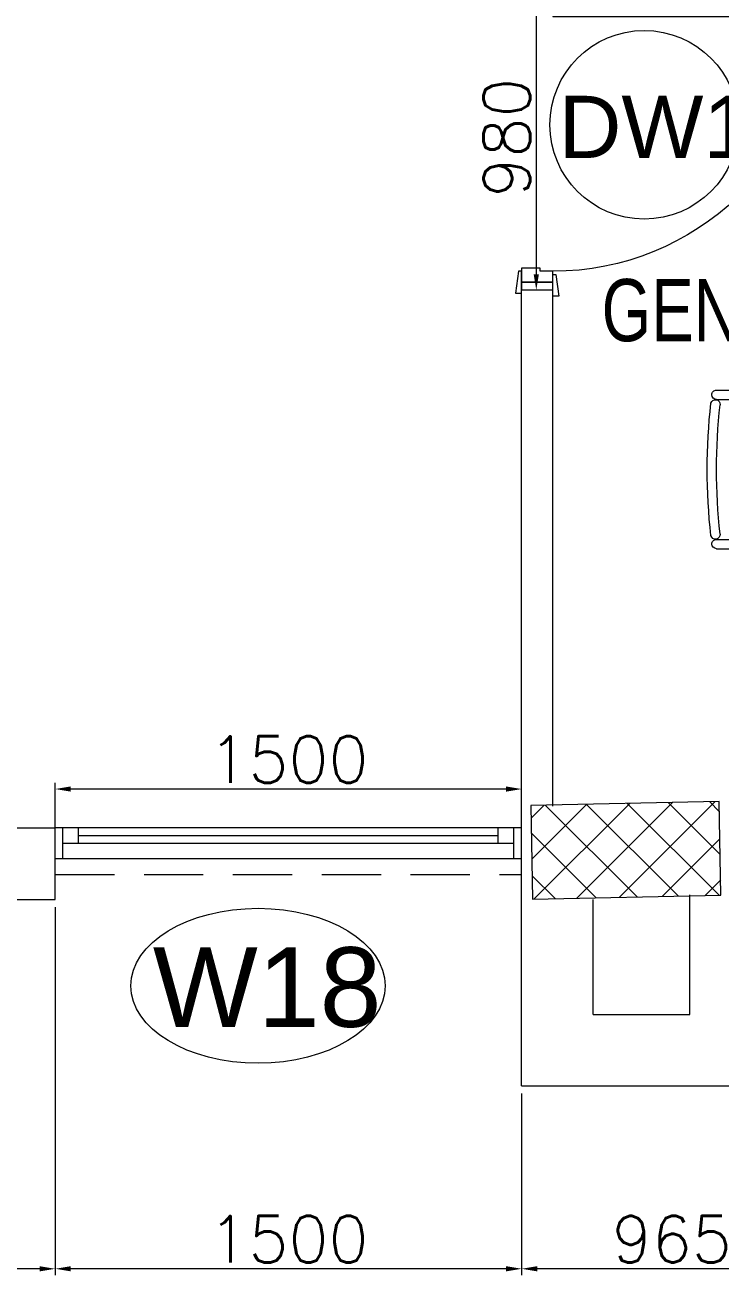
# Model space of a CAD drawing. Header units: millimetres. Extents: x -2143172 to 5255, y -610845 to 279739.
# Drawn here: x -1163761 to -1161523, y -595826 to -591806 of the extents above; entities that cross this region are included whole.
import ezdxf

# ---------------------------------------------------------------- set-up
doc = ezdxf.new("R2010")
doc.units = ezdxf.units.MM
doc.header["$LTSCALE"] = 30
doc.linetypes.add('HIDDEN', pattern=[9.525, 6.35, -3.175])
doc.linetypes.add('HIDDEN2', pattern=[0.1875, 0.125, -0.0625])
doc.layers.get('0').update_dxf_attribs({"lineweight": 5})
doc.layers.get('Defpoints').update_dxf_attribs({"lineweight": 5})
for name, color, linetype, lineweight in [('72_EGR_BASE_TEXT', 7, 'Continuous', 5), ('Al Window tag', 5, 'Continuous', 5), ('Aluminum', 7, 'Continuous', 5), ('C-HYDR-CTCH', 6, 'Continuous', 5), ('dims.', 152, 'Continuous', 5), ('DTAG', 20, 'Continuous', 9), ('Hatch', 252, 'Continuous', 5), ('LOADING', 163, 'Continuous', 5), ('Proj', 7, 'HIDDEN2', 5), ('Structure', 20, 'Continuous', 5), ('Walls', 32, 'Continuous', 5)]:
    doc.layers.add(name, color=color, linetype=linetype, lineweight=lineweight)
doc.layers.add('Wooden Joinery', color=7, linetype='Continuous', lineweight=5, true_color=0x521300)
doc.styles.add('SIMPLEX', font='SIMPLEX.shx', dxfattribs={"height": 150})
doc.styles.add('TTLB-A0-JeddahDP$0$swis721', font='swiss.ttf')
doc.styles.add('X3G_ENTITY_258862', font='swisscl.ttf', dxfattribs={"height": 200})
doc.dimstyles.new('Buk', dxfattribs={"dimtxt": 150, "dimasz": 50, "dimexe": 20, "dimexo": 25, "dimgap": 20, "dimtad": 1, "dimdec": 0, "dimrnd": 5, "dimdsep": 46, "dimtxsty": 'SIMPLEX', "dimcen": 0, "dimdle": 20, "dimclrd": 256, "dimclre": 256, "dimclrt": 256, "dimadec": 0, "dimazin": 0, "dimtfac": 0.0075, "dimtdec": 0, "dimtmove": 1, "dimatfit": 2, "dimldrblk": 'ARCHTICK', "dimfxl": 1, "dimtolj": 1, "dimtzin": 0, "dimlwd": -1, "dimlwe": -1, "dimarcsym": 0})

# ---------------------------------------------------------------- blocks, each defined once
blk = doc.blocks.new('*D443')
at = {"layer": 'Defpoints', "color": 0, "transparency": 16777216}
for p in [(-1162114.2, -591678.1), (-1162117.1, -592658.1), (-1162114.2, -592658.1)]:
    blk.add_point(p, dxfattribs=at)
at = {"layer": 'dims.', "linetype": 'Continuous', "transparency": 16777216}
for p, q in [((-1162139.2, -591678.1), (-1162137.1, -591678.1)), ((-1162139.2, -592658.1), (-1162137.1, -592658.1))]:
    blk.add_line(p, q, dxfattribs=at)
at = {"layer": 'dims.', "transparency": 16777216}
blk.add_line((-1162117.1, -591728.1), (-1162117.1, -592608.1), dxfattribs=at)
for points in [[(-1162125.4, -591728.1), (-1162108.8, -591728.1), (-1162117.1, -591678.1)], [(-1162125.4, -592608.1), (-1162108.8, -592608.1), (-1162117.1, -592658.1)]]:
    blk.add_solid(points, dxfattribs=at)
at = {"layer": 'dims.', "transparency": 16777216, "insert": (-1162212.1, -592168.1), "char_height": 150, "attachment_point": 5, "rotation": 90, "style": 'SIMPLEX'}
blk.add_mtext('\\A1;980', dxfattribs=at)
blk = doc.blocks.new('_ArchTick')
at = {"color": 0, "linetype": 'ByBlock', "const_width": 0.15}
blk.add_lwpolyline([(-0.5, -0.5), (0.5, 0.5)], dxfattribs=at)
blk = doc.blocks.new('*D444')
at = {"layer": 'Defpoints', "color": 0, "transparency": 16777216}
for p in [(-1163664.2, -594263.3), (-1163664.2, -594538.1), (-1162164.2, -594538.1)]:
    blk.add_point(p, dxfattribs=at)
at = {"layer": 'dims.', "linetype": 'Continuous', "transparency": 16777216}
for p, q in [((-1163664.2, -594513.1), (-1163664.2, -594243.3)), ((-1162164.2, -594513.1), (-1162164.2, -594243.3))]:
    blk.add_line(p, q, dxfattribs=at)
at = {"layer": 'dims.', "transparency": 16777216}
blk.add_line((-1162214.2, -594263.3), (-1163614.2, -594263.3), dxfattribs=at)
for points in [[(-1163614.2, -594255), (-1163614.2, -594271.7), (-1163664.2, -594263.3)], [(-1162214.2, -594255), (-1162214.2, -594271.7), (-1162164.2, -594263.3)]]:
    blk.add_solid(points, dxfattribs=at)
at = {"layer": 'dims.', "transparency": 16777216, "insert": (-1162914.2, -594168.3), "char_height": 150, "attachment_point": 5, "style": 'SIMPLEX'}
blk.add_mtext('\\A1;1500', dxfattribs=at)
blk = doc.blocks.new('*D806')
at = {"layer": 'Defpoints', "color": 0, "transparency": 16777216}
for p in [(-1162164.2, -595218.1), (-1161199, -595218.1), (-1162164.2, -595806.4)]:
    blk.add_point(p, dxfattribs=at)
at = {"layer": 'dims.', "linetype": 'Continuous', "transparency": 16777216}
for p, q in [((-1162164.2, -595243.1), (-1162164.2, -595826.4)), ((-1161199, -595243.1), (-1161199, -595826.4))]:
    blk.add_line(p, q, dxfattribs=at)
at = {"layer": 'dims.', "transparency": 16777216}
blk.add_line((-1161249, -595806.4), (-1162114.2, -595806.4), dxfattribs=at)
for points in [[(-1162114.2, -595798.1), (-1162114.2, -595814.7), (-1162164.2, -595806.4)], [(-1161249, -595798.1), (-1161249, -595814.7), (-1161199, -595806.4)]]:
    blk.add_solid(points, dxfattribs=at)
at = {"layer": 'dims.', "transparency": 16777216, "insert": (-1161681.6, -595711.4), "char_height": 150, "attachment_point": 5, "style": 'SIMPLEX'}
blk.add_mtext('\\A1;965', dxfattribs=at)
blk = doc.blocks.new('*D807')
at = {"layer": 'Defpoints', "color": 0, "transparency": 16777216}
for p in [(-1163664.2, -594618.1), (-1162164.2, -595218.1), (-1163664.2, -595806.4)]:
    blk.add_point(p, dxfattribs=at)
at = {"layer": 'dims.', "linetype": 'Continuous', "transparency": 16777216}
for p, q in [((-1163664.2, -594643.1), (-1163664.2, -595826.4)), ((-1162164.2, -595243.1), (-1162164.2, -595826.4))]:
    blk.add_line(p, q, dxfattribs=at)
at = {"layer": 'dims.', "transparency": 16777216}
blk.add_line((-1162214.2, -595806.4), (-1163614.2, -595806.4), dxfattribs=at)
for points in [[(-1163614.2, -595798.1), (-1163614.2, -595814.7), (-1163664.2, -595806.4)], [(-1162214.2, -595798.1), (-1162214.2, -595814.7), (-1162164.2, -595806.4)]]:
    blk.add_solid(points, dxfattribs=at)
at = {"layer": 'dims.', "transparency": 16777216, "insert": (-1162914.2, -595711.4), "char_height": 150, "attachment_point": 5, "style": 'SIMPLEX'}
blk.add_mtext('\\A1;1500', dxfattribs=at)
blk = doc.blocks.new('*D808')
at = {"layer": 'Defpoints', "color": 0, "transparency": 16777216}
for p in [(-1165784, -594618.1), (-1163664.2, -594618.1), (-1165784, -595806.4)]:
    blk.add_point(p, dxfattribs=at)
at = {"layer": 'dims.', "linetype": 'Continuous', "transparency": 16777216}
for p, q in [((-1165784, -594643.1), (-1165784, -595826.4)), ((-1163664.2, -594643.1), (-1163664.2, -595826.4))]:
    blk.add_line(p, q, dxfattribs=at)
at = {"layer": 'dims.', "transparency": 16777216}
blk.add_line((-1163714.2, -595806.4), (-1165734, -595806.4), dxfattribs=at)
for points in [[(-1165734, -595798.1), (-1165734, -595814.7), (-1165784, -595806.4)], [(-1163714.2, -595798.1), (-1163714.2, -595814.7), (-1163664.2, -595806.4)]]:
    blk.add_solid(points, dxfattribs=at)
at = {"layer": 'dims.', "transparency": 16777216, "insert": (-1164724.1, -595711.4), "char_height": 150, "attachment_point": 5, "style": 'SIMPLEX'}
blk.add_mtext('\\A1;2120', dxfattribs=at)
blk = doc.blocks.new('A$C72370EFE')
at = {"layer": 'Wooden Joinery'}
for p, q in [((-0.01, -0.04), (-0.02, -0.04)), ((-0.01, -0.03), (-0.01, -0.07)), ((0, -0.03), (-0.01, -0.03)), ((0.04, -0.03), (0.05, -0.03)), ((0.05, -0.03), (0.05, -0.07)), ((0.05, -0.04), (0.06, -0.04)), ((-0.05, -0.07), (-0.05, -0.16)), ((-0.03, -0.07), (-0.03, -0.16)), ((-0.01, -0.06), (-0.02, -0.06)), ((0, -0.07), (-0.01, -0.07)), ((0.04, -0.07), (0.05, -0.07)), ((0.05, -0.06), (0.06, -0.06)), ((0.07, -0.07), (0.07, -0.16)), ((0.09, -0.07), (0.09, -0.16)), ((-0.01, -0.17), (-0.02, -0.17)), ((-0.01, -0.19), (-0.02, -0.19)), ((-0.01, -0.17), (-0.01, -0.19)), ((0.05, -0.17), (0.06, -0.17)), ((0.05, -0.17), (0.05, -0.19)), ((0.05, -0.19), (0.06, -0.19))]:
    blk.add_line(p, q, dxfattribs=at)
for centre, radius, start, end in [((-0.02, -0.07), 0.03, 90, 180), ((0.06, -0.07), 0.03, 0, 90), ((-0.02, -0.07), 0.01, 90, 180), ((0.06, -0.07), 0.01, 0, 90), ((-0.02, -0.16), 0.03, 180, 270), ((-0.02, -0.16), 0.01, 180, 270), ((0.06, -0.16), 0.01, 270, 0), ((0.06, -0.16), 0.03, 270, 0)]:
    blk.add_arc(centre, radius, start, end, dxfattribs=at)
blk = doc.blocks.new('A$C5DAD61B4')
at = {"layer": 'Wooden Joinery'}
for points in [[(80, 959.1), (80, 969.1), (10, 979.1), (10, 959.1)], [(940, 959.1), (940, 969.1), (1010, 979.1), (1010, 959.1)], [(70, 859.1), (70, 849.1), (0, 839.1), (0, 859.1)], [(120, 859.1), (120, 0), (80, 0), (80, 859.1)], [(950, 859.1), (950, 849.1), (1020, 839.1), (1020, 859.1)]]:
    blk.add_lwpolyline(points, close=True, dxfattribs=at)
for points in [[(45, 859.1), (45, 959.1), (20, 959.1), (20, 859.1), (45, 859.1)], [(45, 859.1), (80, 859.1), (80, 899.1), (90, 899.1), (90, 959.1), (45, 959.1), (45, 859.1)], [(975, 859.1), (940, 859.1), (940, 899.1), (930, 899.1), (930, 959.1), (975, 959.1), (975, 859.1)], [(975, 859.1), (975, 959.1), (1000, 959.1), (1000, 859.1), (975, 859.1)]]:
    blk.add_lwpolyline(points, dxfattribs=at)
blk.add_arc((80, 859.1), 860, 272.666, 0, dxfattribs=at)
at = {"layer": 'Wooden Joinery', "xscale": 999.9999999998854, "yscale": 999.9999999998854, "zscale": 999.9999999998854, "rotation": 180}
blk.add_blockref('A$C72370EFE', (120, 0), dxfattribs=at)
blk = doc.blocks.new('A$C47696aed')
at = {"layer": 'Hatch'}
h = blk.add_hatch(dxfattribs=at)
h.set_pattern_fill('ANSI37', color=256, scale=30)
h.paths.add_polyline_path([(50952.7, 21917.9), (50348.7, 21909.7), (50352.6, 21621.3), (50956.6, 21629.5)])
h.paths.add_polyline_path([(43791.9, 21910.1), (43208.4, 21904.7), (43188.5, 21613.3), (43772, 21618.7)])
h.paths.add_polyline_path([(29414.9, 21902.8), (28815.8, 21898.7), (28810.1, 21605.6), (29409.2, 21609.7)])
h.paths.add_polyline_path([(36600.2, 21904.9), (35999, 21897.4), (35990.7, 21611.8), (36591.9, 21619.3)])
h.paths.add_polyline_path([(22195.7, 21912), (21589.3, 21890.2), (21603.8, 21597.6), (22210.2, 21619.5)])
h.paths.add_polyline_path([(15459.1, 21901.7), (14237.2, 21925.6), (14230.7, 21629.5), (15452.7, 21605.5)])
h.paths.add_polyline_path([(15473.2, 14701.6), (14258.2, 14685.8), (14244.7, 14393.4), (15459.7, 14409.1)])
h.paths.add_polyline_path([(15447.1, 7508.4), (14244, 7492.4), (14238.3, 7199.4), (15441.4, 7215.3)])
h.paths.add_polyline_path([(15465.6, 309.7), (14269, 298.3), (14271.8, 3.8), (15468.5, 15.2)])
h.paths.add_polyline_path([(7830.6, 311.8), (7227.1, 308.1), (7237.7, 22.6), (7841.3, 26.3)])
h.paths.add_polyline_path([(7815.2, 7509.8), (7218.4, 7511.4), (7218.2, 7210.2), (7815.1, 7208.6)])
h.paths.add_polyline_path([(7825.1, 14699.4), (7205.8, 14700.6), (7195.2, 14397.6), (7814.5, 14396.4)])
h.paths.add_polyline_path([(7801.7, 21878.7), (7201.1, 21893.2), (7197.5, 21603.6), (7798.1, 21589.1)])
h.paths.add_polyline_path([(602.6, 21876.9), (0, 21899.6), (1.9, 21611.2), (604.5, 21588.5)])
h.paths.add_polyline_path([(610.4, 7498.6), (8.3, 7491.6), (11.7, 7200), (613.7, 7206.9)])
h.paths.add_polyline_path([(627.9, 303.9), (29.5, 302.9), (34.3, 2.3), (632.7, 3.3)])
h.paths.add_polyline_path([(22214.6, 317.2), (21608.9, 304.3), (21614.6, 3.1), (22220.3, 16)])
h.paths.add_polyline_path([(22208.1, 7509.7), (21613.7, 7492.1), (21615.8, 7195.5), (22210.2, 7213.1)])
h.paths.add_polyline_path([(22199.3, 14717.7), (21600.4, 14710), (21604.4, 14409.9), (22203.4, 14417.6)])
h.paths.add_polyline_path([(29399.7, 14702.4), (28797.7, 14707.1), (28802, 14415), (29403.9, 14410.3)])
h.paths.add_polyline_path([(29403.4, 7519.8), (28799.6, 7502.2), (28813, 7202.1), (29413.1, 7223.2)])
h.paths.add_polyline_path([(29419.5, 303.8), (28815.7, 310.4), (28813.3, 24.7), (29417.2, 18.1)])
h.paths.add_polyline_path([(36618, 314.2), (36020.7, 299.7), (36029.7, 0), (36627, 14.6)])
h.paths.add_polyline_path([(36610.7, 7502.6), (36009.5, 7504.5), (36010.6, 7207.3), (36611.9, 7205.4)])
h.paths.add_polyline_path([(36574.3, 14706.4), (35993.4, 14711.1), (36013.1, 14421.3), (36594, 14416.6)])
h.paths.add_polyline_path([(43777.6, 14705.7), (43180, 14719.4), (43182, 14427.5), (43779.6, 14413.8)])
h.paths.add_polyline_path([(43778.6, 7507.1), (43210.2, 7499.5), (43212, 7205.4), (43780.5, 7213)])
h.paths.add_polyline_path([(43815.7, 310), (43210.4, 307.3), (43211.8, 2.8), (43817, 5.4)])
h.paths.add_polyline_path([(50989.9, 309.5), (50401.9, 325.5), (50388.7, 18.3), (50976.7, 2.3)])
h.paths.add_polyline_path([(50974.1, 7508.9), (50370.9, 7510), (50368.9, 7213.4), (50972.2, 7212.3)])
at = {"layer": 'C-HYDR-CTCH', "color": 4, "flags": 128}
blk.add_lwpolyline([(21608.9, 304.3), (21614.6, 3.1), (22220.3, 16), (22214.6, 317.2), (21608.9, 304.3)], dxfattribs=at)
blk = doc.blocks.new('A$C69883648')
at = {"layer": 'Al Window tag'}
blk.add_ellipse((0, 0), major_axis=(408.6, 0), ratio=0.610025, dxfattribs=at)
at = {"layer": 'Al Window tag', "insert": (-338.2, 123.8, 0), "char_height": 256, "attachment_point": 1, "style": 'TTLB-A0-JeddahDP$0$swis721'}
blk.add_mtext_dynamic_manual_height_columns('W18', width=1569.457, gutter_width=9406.5, heights=[480.3], dxfattribs=at)
blk = doc.blocks.new('A$C164D1FF0')
at = {"layer": 'DTAG'}
blk.add_circle((0, 0), 303.3, dxfattribs=at)
at = {"layer": 'DTAG', "insert": (-275.2, 93.3), "char_height": 200, "width": 6547.939, "attachment_point": 1, "style": 'TTLB-A0-JeddahDP$0$swis721'}
blk.add_mtext('DW1', dxfattribs=at)
blk = doc.blocks.new('GF21016-P')
at = {"color": 0, "extrusion": (-1.24384e-09, -1.20261e-09, -1)}
for p, q in [((0.0128, 0.0179), (0.0128, 0.4136)), ((0.4628, 0.0179), (0.4628, 0.4136)), ((-0.0172, 0.0179), (-0.0172, 0.3435)), ((-0.0022, 0.3585), (0.0128, 0.3585)), ((0.4778, 0.3585), (0.4628, 0.3585)), ((0.4928, 0.0179), (0.4928, 0.3435)), ((0.4778, 0.0029), (0.4778, 0.0029))]:
    blk.add_line(p, q, dxfattribs=at)
for centre, radius, start, end in [((-0.0478, 0.4136), 0.035, 0, 80.6557), ((-0.2378, -0.5362), 1.0036, 78.7568, 101.2432), ((-0.4278, 0.4136), 0.035, 99.3443, 180), ((0.0022, 0.3435), 0.015, 0, 90), ((-0.4778, 0.3435), 0.015, 90, 180), ((0.0022, 0.0179), 0.015, 270, 0), ((0.0022, 0.0179), 0.015, 180, 270), ((-0.0284, 0.0145), 0.015, 284.3864, 95.5209), ((-0.2378, 1.8734), 1.8855, 263.5119, 276.4881), ((-0.2378, 1.8928), 1.8749, 263.6341, 276.3659), ((-0.4471, 0.0145), 0.015, 84.4791, 255.6136), ((-0.4778, 0.0179), 0.015, 270, 0), ((-0.4778, 0.0179), 0.015, 180, 270)]:
    blk.add_arc(centre, radius, start, end, dxfattribs=at)

msp = doc.modelspace()

# ---------------------------------------------------------------- linework, layer by layer
at = {"layer": 'Aluminum', "color": 6}
for p, q in [((-1162164.2, -594388.1, 0.1), (-1163664.2, -594388.1, 0.1)), ((-1163639.2, -594488.1, 0.1), (-1163639.2, -594388.1, 0.1)), ((-1163589.2, -594438.1, 0.1), (-1163589.2, -594388.1, 0.1)), ((-1162239.2, -594438.1, 0.1), (-1162239.2, -594388.1, 0.1)), ((-1162189.2, -594488.1, 0.1), (-1162189.2, -594388.1, 0.1)), ((-1162189.2, -594438.1, 0.1), (-1163639.2, -594438.1, 0.1)), ((-1163589.2, -594413.1, 0.1), (-1162239.2, -594413.1, 0.1)), ((-1162164.2, -594488.1, 0.1), (-1163664.2, -594488.1, 0.1))]:
    msp.add_line(p, q, dxfattribs=at)
at = {"layer": 'Proj', "color": 6, "linetype": 'HIDDEN'}
msp.add_line((-1163664.2, -594538.1, 0.1), (-1162164.2, -594538.1, 0.1), dxfattribs=at)
at = {"layer": 'Walls'}
for p, q in [((-1162164.2, -594388.1, 0.1), (-1162164.2, -592658.1, 0.1)), ((-1162164.2, -592658.1, 0.1), (-1162064.2, -592658.1, 0.1)), ((-1162064.2, -594318.1, 0.1), (-1162064.2, -592658.1, 0.1)), ((-1163964.2, -594388.1, 0.1), (-1163664.2, -594388.1, 0.1)), ((-1163664.2, -594618.1, 0.1), (-1163664.2, -594388.1, 0.1)), ((-1162164.2, -594618.1, 0.1), (-1162164.2, -594388.1, 0.1)), ((-1165784, -594618.1, 0.1), (-1163664.2, -594618.1, 0.1)), ((-1162164.2, -595218.1, 0.1), (-1162164.2, -594618.1, 0.1)), ((-1161934.2, -594988.1, 0.1), (-1161934.2, -594618.1, 0.1)), ((-1161623.1, -594988.1, 0.1), (-1161623.1, -594603.3, 0.1)), ((-1161934.2, -594988.1, 0.1), (-1161623.1, -594988.1, 0.1)), ((-1162164.2, -595218.1, 0.1), (-1161199, -595218.1, 0.1))]:
    msp.add_line(p, q, dxfattribs=at)

# ---------------------------------------------------------------- block references
at = {"layer": 'Al Window tag'}
msp.add_blockref('A$C69883648', (-1163012, -594896.1, 0.4), dxfattribs=at)
at = {"layer": 'DTAG'}
msp.add_blockref('A$C164D1FF0', (-1161769.9, -592126.8, -0.1), dxfattribs=at)
at = {"layer": 'LOADING', "extrusion": (-1.86519e-05, -4.75185e-05, 1), "xscale": 1000.000000000001, "yscale": 1000.000000000001, "zscale": -1000.000000000001, "rotation": 269.9999749024568}
msp.add_blockref('GF21016-P', (-1161555.3, -592997.4, 49.9), dxfattribs=at)
at = {"layer": 'Structure', "color": 3}
msp.add_blockref('A$C47696aed', (-1183743.4, -594620.4, 0.1), dxfattribs=at)
at = {"layer": 'Wooden Joinery', "xscale": -1, "rotation": 90}
msp.add_blockref('A$C5DAD61B4', (-1161205.2, -591658.1, 0.1), dxfattribs=at)

# ---------------------------------------------------------------- texts
at = {"layer": '72_EGR_BASE_TEXT', "insert": (-1160397.7, -592623, 0.1), "char_height": 200, "attachment_point": 2, "style": 'X3G_ENTITY_258862'}
msp.add_mtext('GENERAL CONSULT ROOM (5)', dxfattribs=at)

# ---------------------------------------------------------------- dimensions: what is measured, and where the dimension line sits
at = {"layer": 'dims.'}
dim = msp.add_linear_dim(base=(-1162117.1, -592658.1, 0.1), p1=(-1162114.2, -591678.1, 0.1), p2=(-1162114.2, -592658.1, 0.1), angle=90, dimstyle='Buk', dxfattribs=at)
dim.commit()
dim.dimension.update_dxf_attribs({"geometry": '*D443', "text_midpoint": (-1162212.1, -592168.1, 0.1)})
for base, p1, p2, picture, middle in [((-1163664.2, -594263.3, 0.1), (-1162164.2, -594538.1, 0.1), (-1163664.2, -594538.1, 0.1), '*D444', (-1162914.2, -594168.3, 0.1)), ((-1165784, -595806.4, 0.1), (-1163664.2, -594618.1, 0.1), (-1165784, -594618.1, 0.1), '*D808', (-1164724.1, -595711.4, 0.1)), ((-1163664.2, -595806.4, 0.1), (-1162164.2, -595218.1, 0.1), (-1163664.2, -594618.1, 0.1), '*D807', (-1162914.2, -595711.4, 0.1)), ((-1162164.2, -595806.4, 0.1), (-1161199, -595218.1, 0.1), (-1162164.2, -595218.1, 0.1), '*D806', (-1161681.6, -595711.4, 0.1))]:
    dim = msp.add_linear_dim(base=base, p1=p1, p2=p2, dimstyle='Buk', dxfattribs=at)
    dim.commit()
    dim.dimension.update_dxf_attribs({"geometry": picture, "text_midpoint": middle})

doc.saveas('drawing.dxf')
